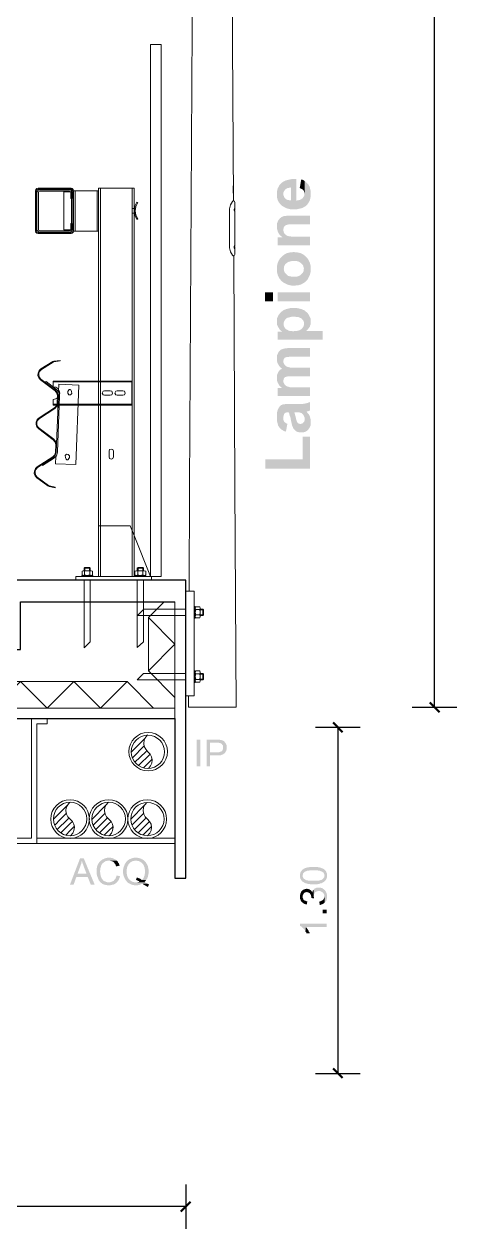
# Model space of a CAD drawing. Header units: millimetres. Extents: x 0.3 to 47.5, y 0.1 to 28.
# Drawn here: x 21.909 to 23.19, y 7.731 to 11.296 of the extents above; entities that cross this region are included whole.
import ezdxf

# ---------------------------------------------------------------- set-up
doc = ezdxf.new("R2010")
doc.units = ezdxf.units.MM
doc.layers.add('PDF _Geometria', color=7, linetype='Continuous')
doc.layers.add('PDF _Riempimenti solidi', color=7, linetype='Continuous')

msp = doc.modelspace()

# ---------------------------------------------------------------- hatches: boundary and pattern name
at = {"layer": 'PDF _Riempimenti solidi', "transparency": 33554559}
for points in [[(22.6575, 10.7916), (22.6575, 10.7849), (22.6583, 10.7807), (22.6592, 10.7774), (22.66, 10.7741), (22.6617, 10.7707), (22.6633, 10.7682), (22.6658, 10.7649), (22.6683, 10.7624), (22.6708, 10.7599), (22.6708, 10.7591), (22.6733, 10.7574), (22.6767, 10.7557), (22.6767, 10.7974), (22.6783, 10.8007), (22.68, 10.8032), (22.6825, 10.8066), (22.6875, 10.8099), (22.6908, 10.8107), (22.695, 10.8116), (22.6992, 10.8124), (22.6992, 10.7741), (22.7, 10.7474), (22.715, 10.7474), (22.7183, 10.7482), (22.7225, 10.7491), (22.7258, 10.7499), (22.7292, 10.7507), (22.7325, 10.7516), (22.7358, 10.7532), (22.7383, 10.7549), (22.7417, 10.7566), (22.7433, 10.7582), (22.7458, 10.7607), (22.7483, 10.7632), (22.75, 10.7657), (22.7525, 10.7691), (22.7533, 10.7716), (22.755, 10.7749), (22.7558, 10.7782), (22.7567, 10.7824), (22.7575, 10.7857), (22.7575, 10.8007), (22.7567, 10.8041), (22.7558, 10.8082), (22.755, 10.8116), (22.7542, 10.8149), (22.7525, 10.8174), (22.7508, 10.8207), (22.75, 10.8216), (22.7475, 10.8241), (22.745, 10.8266), (22.7425, 10.8291), (22.74, 10.8307), (22.7392, 10.7941), (22.7383, 10.7924), (22.7383, 10.7882), (22.7367, 10.7857), (22.735, 10.7824), (22.7325, 10.7799), (22.7317, 10.7791), (22.7292, 10.7774), (22.7258, 10.7757), (22.7225, 10.7749), (22.7192, 10.7741), (22.715, 10.7732), (22.715, 10.8374), (22.7033, 10.8374), (22.695, 10.8357), (22.6917, 10.8349), (22.6883, 10.8341), (22.6817, 10.8324), (22.6792, 10.8307), (22.6758, 10.8291), (22.6733, 10.8274), (22.67, 10.8241), (22.6675, 10.8216), (22.665, 10.8191), (22.6633, 10.8157), (22.6617, 10.8132), (22.66, 10.8099), (22.6592, 10.8066), (22.6583, 10.8032), (22.6575, 10.7991), (22.6575, 10.7957)], [(22.725, 10.8107), (22.7267, 10.8099), (22.73, 10.8082), (22.7333, 10.8066), (22.7358, 10.8041), (22.7375, 10.8016), (22.7383, 10.7982), (22.7392, 10.7941), (22.74, 10.8307), (22.7367, 10.8332), (22.7333, 10.8349), (22.7292, 10.8357)], [(22.6767, 10.7557), (22.6792, 10.7541), (22.6858, 10.7507), (22.6958, 10.7482), (22.7, 10.7474), (22.6992, 10.7741), (22.6958, 10.7741), (22.6917, 10.7749), (22.6883, 10.7757), (22.685, 10.7774), (22.6825, 10.7791), (22.6817, 10.7799), (22.6792, 10.7832), (22.6783, 10.7857), (22.6767, 10.7891), (22.6767, 10.7932)], [(22.6575, 10.6966), (22.6575, 10.6916), (22.6583, 10.6882), (22.6592, 10.6849), (22.66, 10.6816), (22.6617, 10.6782), (22.6633, 10.6757), (22.665, 10.6724), (22.6675, 10.6699), (22.6708, 10.6674), (22.6733, 10.6649), (22.6742, 10.7257), (22.6708, 10.7249), (22.6683, 10.7224), (22.6667, 10.7216), (22.6642, 10.7182), (22.6617, 10.7157), (22.66, 10.7116), (22.66, 10.7107), (22.6583, 10.7074), (22.6575, 10.7041), (22.6575, 10.7007)], [(22.6592, 10.6649), (22.6592, 10.6407), (22.7558, 10.6407), (22.7558, 10.6666), (22.7025, 10.6666), (22.6983, 10.6674), (22.695, 10.6674), (22.6925, 10.6682), (22.69, 10.6682), (22.6883, 10.6691), (22.6858, 10.6707), (22.6825, 10.6732), (22.68, 10.6757), (22.6792, 10.6774), (22.6775, 10.6807), (22.6767, 10.6841), (22.6767, 10.6874), (22.6742, 10.7257), (22.6733, 10.6649)], [(22.6742, 10.7257), (22.6767, 10.6874), (22.6767, 10.6899), (22.6775, 10.6932), (22.6792, 10.6966), (22.68, 10.6974), (22.6825, 10.6999), (22.6867, 10.7016), (22.6875, 10.7024), (22.69, 10.7024), (22.6925, 10.7032), (22.7558, 10.7032), (22.7558, 10.7291), (22.6883, 10.7291), (22.685, 10.7282), (22.6817, 10.7282), (22.6783, 10.7274), (22.6775, 10.7274)], [(22.6575, 10.5716), (22.6575, 10.5632), (22.6583, 10.5591), (22.6592, 10.5557), (22.66, 10.5524), (22.6633, 10.5457), (22.665, 10.5424), (22.6675, 10.5399), (22.67, 10.5366), (22.6725, 10.5341), (22.675, 10.5324), (22.6783, 10.5299), (22.6883, 10.5249), (22.6917, 10.5241), (22.695, 10.5232), (22.6992, 10.5224), (22.7025, 10.5216), (22.71, 10.5216), (22.7142, 10.5224), (22.7175, 10.5224), (22.7217, 10.5232), (22.725, 10.5241), (22.7283, 10.5249), (22.7317, 10.5266), (22.7342, 10.5282), (22.7375, 10.5299), (22.7375, 10.5716), (22.7367, 10.5707), (22.7367, 10.5666), (22.7358, 10.5632), (22.7342, 10.5599), (22.7317, 10.5574), (22.7292, 10.5549), (22.7283, 10.5541), (22.7258, 10.5516), (22.7225, 10.5507), (22.7192, 10.5491), (22.7158, 10.5482), (22.7017, 10.5482), (22.6975, 10.5491), (22.6908, 10.5507), (22.6883, 10.5524), (22.6858, 10.5549), (22.685, 10.5557), (22.6825, 10.5582), (22.68, 10.5616), (22.6792, 10.5641), (22.6783, 10.5682), (22.6775, 10.5716), (22.6767, 10.6116), (22.6742, 10.6099), (22.6692, 10.6049), (22.6667, 10.6024), (22.665, 10.5991), (22.6625, 10.5957), (22.6617, 10.5932), (22.66, 10.5899), (22.6592, 10.5866), (22.6583, 10.5824), (22.6575, 10.5791), (22.6575, 10.5757)], [(22.6767, 10.6116), (22.6775, 10.5716), (22.6783, 10.5724), (22.6783, 10.5766), (22.6792, 10.5799), (22.6808, 10.5824), (22.6825, 10.5857), (22.6858, 10.5882), (22.6867, 10.5891), (22.6892, 10.5907), (22.6925, 10.5924), (22.6958, 10.5932), (22.6992, 10.5941), (22.7033, 10.5949), (22.7133, 10.5949), (22.7175, 10.5941), (22.7208, 10.5932), (22.7242, 10.5916), (22.7267, 10.5899), (22.7292, 10.5882), (22.7325, 10.5849), (22.735, 10.5816), (22.7358, 10.5782), (22.7375, 10.5716), (22.7375, 10.5299), (22.7408, 10.5324), (22.7433, 10.5349), (22.7458, 10.5374), (22.7483, 10.5399), (22.75, 10.5432), (22.7517, 10.5466), (22.7533, 10.5499), (22.755, 10.5532), (22.7558, 10.5574), (22.7567, 10.5607), (22.7575, 10.5641), (22.7575, 10.5791), (22.7567, 10.5824), (22.7558, 10.5857), (22.755, 10.5891), (22.7533, 10.5924), (22.75, 10.5991), (22.7483, 10.6016), (22.7458, 10.6049), (22.7433, 10.6074), (22.7408, 10.6099), (22.7383, 10.6116), (22.735, 10.6141), (22.7317, 10.6157), (22.7292, 10.6174), (22.7225, 10.6191), (22.7183, 10.6199), (22.715, 10.6207), (22.7108, 10.6207), (22.7075, 10.6216), (22.7033, 10.6207), (22.7, 10.6207), (22.6958, 10.6199), (22.6925, 10.6191), (22.6892, 10.6182), (22.6858, 10.6174), (22.6825, 10.6157), (22.68, 10.6141)], [(22.6575, 10.4157), (22.6575, 10.4082), (22.6583, 10.4049), (22.66, 10.4016), (22.6617, 10.3982), (22.6633, 10.3957), (22.665, 10.3924), (22.6675, 10.3899), (22.6708, 10.3874), (22.6733, 10.3857), (22.6758, 10.4482), (22.6725, 10.4457), (22.67, 10.4441), (22.6675, 10.4416), (22.665, 10.4382), (22.6633, 10.4357), (22.6608, 10.4324), (22.66, 10.4291), (22.6583, 10.4266), (22.6575, 10.4224), (22.6575, 10.4191)], [(22.6592, 10.3857), (22.6592, 10.3616), (22.7925, 10.3616), (22.7925, 10.3874), (22.7442, 10.3874), (22.7417, 10.4457), (22.7392, 10.4482), (22.7375, 10.4091), (22.7375, 10.4057), (22.7367, 10.4024), (22.735, 10.3991), (22.7325, 10.3957), (22.73, 10.3932), (22.725, 10.3899), (22.7183, 10.3882), (22.7142, 10.3874), (22.71, 10.3874), (22.7058, 10.3866), (22.705, 10.3866), (22.7008, 10.3874), (22.6967, 10.3874), (22.6933, 10.3882), (22.6867, 10.3916), (22.6842, 10.3932), (22.6817, 10.3957), (22.68, 10.3982), (22.6783, 10.4016), (22.6775, 10.4049), (22.6775, 10.4082), (22.6758, 10.4482), (22.6733, 10.3857)], [(22.6758, 10.4482), (22.6775, 10.4082), (22.6775, 10.4116), (22.6783, 10.4149), (22.68, 10.4182), (22.6817, 10.4207), (22.6858, 10.4249), (22.6883, 10.4266), (22.6917, 10.4274), (22.695, 10.4282), (22.6983, 10.4291), (22.7025, 10.4299), (22.7108, 10.4299), (22.715, 10.4291), (22.7192, 10.4291), (22.7225, 10.4282), (22.7258, 10.4266), (22.7283, 10.4257), (22.7308, 10.4241), (22.7325, 10.4216), (22.735, 10.4191), (22.7367, 10.4157), (22.7375, 10.4124), (22.7375, 10.4091), (22.7392, 10.4482), (22.7358, 10.4499), (22.7333, 10.4507), (22.73, 10.4524), (22.7267, 10.4532), (22.7233, 10.4541), (22.7192, 10.4549), (22.715, 10.4557), (22.6992, 10.4557), (22.695, 10.4549), (22.6917, 10.4541), (22.6883, 10.4532), (22.685, 10.4524), (22.6817, 10.4507), (22.6783, 10.4499)], [(22.7417, 10.4457), (22.7442, 10.3874), (22.7458, 10.3899), (22.7492, 10.3924), (22.7508, 10.3957), (22.7533, 10.3982), (22.755, 10.4007), (22.7558, 10.4041), (22.7575, 10.4082), (22.7575, 10.4224), (22.7567, 10.4257), (22.7533, 10.4324), (22.7517, 10.4357), (22.75, 10.4382), (22.7475, 10.4416), (22.7442, 10.4441)], [(22.6575, 10.3057), (22.6575, 10.2999), (22.6583, 10.2966), (22.6592, 10.2932), (22.6608, 10.2899), (22.6625, 10.2874), (22.6642, 10.2841), (22.6667, 10.2816), (22.6692, 10.2782), (22.6725, 10.2757), (22.6742, 10.3341), (22.6717, 10.3332), (22.6683, 10.3316), (22.6658, 10.3291), (22.6633, 10.3266), (22.6617, 10.3232), (22.6608, 10.3232), (22.66, 10.3199), (22.6583, 10.3166), (22.6575, 10.3132), (22.6575, 10.3091)], [(22.6592, 10.2191), (22.6592, 10.1949), (22.7558, 10.1949), (22.7558, 10.2207), (22.6983, 10.2207), (22.6942, 10.2216), (22.6917, 10.2224), (22.6892, 10.2224), (22.6883, 10.2232), (22.685, 10.2249), (22.6825, 10.2266), (22.68, 10.2299), (22.6767, 10.2366), (22.6767, 10.3349), (22.6742, 10.3341), (22.6725, 10.2757), (22.6725, 10.2191)], [(22.6767, 10.3349), (22.6767, 10.2399), (22.6767, 10.2999), (22.6775, 10.3041), (22.6792, 10.3066), (22.6817, 10.3091), (22.6825, 10.3091), (22.6842, 10.3099), (22.6875, 10.3107), (22.6908, 10.3107), (22.695, 10.3116), (22.7558, 10.3116), (22.7558, 10.3374), (22.6917, 10.3374), (22.6875, 10.3366), (22.6833, 10.3366), (22.68, 10.3357)], [(22.6575, 10.2491), (22.6575, 10.2424), (22.6583, 10.2391), (22.6592, 10.2357), (22.6608, 10.2332), (22.6625, 10.2299), (22.6642, 10.2266), (22.6667, 10.2241), (22.6692, 10.2216), (22.6725, 10.2191), (22.6725, 10.2757), (22.6708, 10.2749), (22.6675, 10.2732), (22.665, 10.2707), (22.6625, 10.2674), (22.6608, 10.2649), (22.66, 10.2632), (22.6592, 10.2599), (22.6575, 10.2566), (22.6575, 10.2524)], [(22.6767, 10.2399), (22.6767, 10.2416), (22.6775, 10.2449), (22.6783, 10.2482), (22.6808, 10.2507), (22.685, 10.2524), (22.6867, 10.2524), (22.6892, 10.2532), (22.7558, 10.2532), (22.7558, 10.2791), (22.6983, 10.2791), (22.695, 10.2799), (22.6917, 10.2807), (22.6892, 10.2807), (22.6883, 10.2816), (22.685, 10.2832), (22.6825, 10.2849), (22.68, 10.2882), (22.6783, 10.2907), (22.6767, 10.2941), (22.6767, 10.2982)], [(22.6575, 10.1316), (22.6575, 10.1224), (22.6583, 10.1182), (22.6592, 10.1149), (22.6608, 10.1082), (22.6625, 10.1057), (22.6642, 10.1032), (22.6658, 10.1007), (22.6683, 10.0982), (22.6708, 10.0957), (22.6742, 10.0941), (22.6767, 10.0924), (22.6808, 10.0907), (22.6842, 10.0899), (22.6883, 10.1124), (22.6883, 10.1132), (22.6842, 10.1149), (22.6817, 10.1166), (22.6792, 10.1191), (22.6775, 10.1216), (22.6767, 10.1257), (22.6767, 10.1707), (22.6733, 10.1699), (22.6717, 10.1682), (22.67, 10.1682), (22.6675, 10.1657), (22.665, 10.1632), (22.6633, 10.1607), (22.6608, 10.1566), (22.6592, 10.1516), (22.6583, 10.1482), (22.6575, 10.1441), (22.6575, 10.1357)], [(22.6767, 10.1707), (22.6767, 10.1299), (22.6767, 10.1341), (22.6775, 10.1382), (22.6783, 10.1407), (22.68, 10.1432), (22.68, 10.1441), (22.6825, 10.1457), (22.6858, 10.1466), (22.6925, 10.1466), (22.6933, 10.1449), (22.6942, 10.1424), (22.695, 10.1391), (22.6958, 10.1357), (22.6975, 10.1316), (22.6983, 10.1274), (22.6992, 10.1224), (22.7, 10.1191), (22.7008, 10.1149), (22.7017, 10.1107), (22.7025, 10.1074), (22.7042, 10.1049), (22.705, 10.1016), (22.7067, 10.0982), (22.7092, 10.0957), (22.7092, 10.1466), (22.7242, 10.1466), (22.7267, 10.1457), (22.73, 10.1449), (22.7325, 10.1424), (22.735, 10.1399), (22.7375, 10.1366), (22.7383, 10.1332), (22.74, 10.1299), (22.74, 10.1266), (22.7408, 10.0891), (22.7442, 10.0907), (22.745, 10.1491), (22.7483, 10.1499), (22.7492, 10.1499), (22.7525, 10.1516), (22.7558, 10.1524), (22.7558, 10.1774), (22.7533, 10.1766), (22.7492, 10.1749), (22.7458, 10.1741), (22.7425, 10.1732), (22.74, 10.1724), (22.7367, 10.1724), (22.7333, 10.1716), (22.6833, 10.1716), (22.68, 10.1707)], [(22.7092, 10.0957), (22.7117, 10.0932), (22.715, 10.0907), (22.7183, 10.0891), (22.7217, 10.0882), (22.7258, 10.0874), (22.7342, 10.0874), (22.7408, 10.0891), (22.74, 10.1266), (22.7392, 10.1224), (22.7383, 10.1191), (22.7358, 10.1166), (22.7333, 10.1141), (22.73, 10.1132), (22.7267, 10.1124), (22.7233, 10.1132), (22.72, 10.1149), (22.7175, 10.1174), (22.7158, 10.1224), (22.7142, 10.1266), (22.7133, 10.1316), (22.7133, 10.1332), (22.7117, 10.1374), (22.71, 10.1441), (22.7092, 10.1466)], [(22.7442, 10.0907), (22.7475, 10.0932), (22.75, 10.0957), (22.7517, 10.0982), (22.7542, 10.1007), (22.755, 10.1041), (22.7567, 10.1074), (22.7575, 10.1107), (22.7575, 10.1241), (22.7567, 10.1282), (22.7558, 10.1316), (22.755, 10.1349), (22.7542, 10.1366), (22.7525, 10.1399), (22.75, 10.1432), (22.7475, 10.1457), (22.745, 10.1491)], [(22.6233, 10.0082), (22.6233, 9.9807), (22.7558, 9.9807), (22.7558, 10.0749), (22.7333, 10.0749), (22.7333, 10.0082)], [(22.4792, 9.1782), (22.4492, 9.1782), (22.4492, 9.0999), (22.4592, 9.0999), (22.4592, 9.1316), (22.4867, 9.1316), (22.4892, 9.1324), (22.4917, 9.1324), (22.4933, 9.1332), (22.4958, 9.1341), (22.4975, 9.1349), (22.4992, 9.1357), (22.5, 9.1366), (22.5017, 9.1374), (22.5025, 9.1382), (22.5042, 9.1399), (22.4592, 9.1407), (22.4592, 9.1691), (22.505, 9.1691), (22.5033, 9.1707), (22.5025, 9.1724), (22.5008, 9.1741), (22.4992, 9.1749), (22.4975, 9.1757), (22.495, 9.1766), (22.4933, 9.1774), (22.49, 9.1774), (22.4883, 9.1782), (22.4817, 9.1782)], [(22.505, 9.1691), (22.48, 9.1691), (22.4858, 9.1691), (22.4883, 9.1682), (22.4892, 9.1682), (22.4908, 9.1674), (22.4933, 9.1666), (22.495, 9.1649), (22.4958, 9.1632), (22.4975, 9.1616), (22.4983, 9.1599), (22.4983, 9.1516), (22.4975, 9.1499), (22.4967, 9.1474), (22.4958, 9.1457), (22.4942, 9.1449), (22.4925, 9.1432), (22.4917, 9.1424), (22.4892, 9.1424), (22.4875, 9.1416), (22.485, 9.1407), (22.4592, 9.1407), (22.5042, 9.1399), (22.505, 9.1416), (22.5058, 9.1432), (22.5075, 9.1449), (22.5075, 9.1466), (22.5083, 9.1491), (22.5092, 9.1507), (22.5092, 9.1599), (22.5083, 9.1624), (22.5075, 9.1641), (22.5067, 9.1666), (22.5058, 9.1674)], [(22.0858, 8.8274), (22.075, 8.8274), (22.045, 8.7491), (22.0558, 8.7491), (22.0642, 8.7724), (22.0975, 8.7724), (22.0675, 8.7816), (22.0758, 8.8041), (22.0758, 8.8049), (22.0767, 8.8066), (22.0775, 8.8091), (22.0783, 8.8107), (22.0792, 8.8132), (22.0792, 8.8149), (22.08, 8.8174), (22.08, 8.8191)], [(22.0858, 8.8274), (22.08, 8.8191), (22.0808, 8.8182), (22.0817, 8.8166), (22.0817, 8.8141), (22.0825, 8.8124), (22.0833, 8.8099), (22.0842, 8.8082), (22.085, 8.8057), (22.0858, 8.8032), (22.0942, 8.7816), (22.0675, 8.7816), (22.0975, 8.7724), (22.1067, 8.7491), (22.1183, 8.7491)], [(22.1608, 8.8291), (22.1558, 8.8291), (22.1542, 8.8282), (22.1517, 8.8282), (22.15, 8.8274), (22.1475, 8.8266), (22.1458, 8.8257), (22.1442, 8.8249), (22.1417, 8.8241), (22.14, 8.8232), (22.1383, 8.8216), (22.1367, 8.8207), (22.135, 8.8191), (22.1317, 8.8157), (22.1308, 8.8141), (22.1292, 8.8124), (22.1283, 8.8099), (22.1267, 8.8066), (22.1258, 8.8041), (22.125, 8.8024), (22.125, 8.7999), (22.1242, 8.7982), (22.1242, 8.7799), (22.125, 8.7782), (22.125, 8.7757), (22.1258, 8.7741), (22.1267, 8.7716), (22.1275, 8.7699), (22.1283, 8.7674), (22.1292, 8.7657), (22.13, 8.7632), (22.1308, 8.7616), (22.1325, 8.7599), (22.1333, 8.7582), (22.135, 8.7566), (22.1367, 8.7549), (22.16, 8.7566), (22.155, 8.7566), (22.1525, 8.7574), (22.1508, 8.7582), (22.1483, 8.7591), (22.1467, 8.7599), (22.145, 8.7607), (22.1433, 8.7624), (22.1417, 8.7641), (22.1408, 8.7657), (22.1392, 8.7674), (22.1383, 8.7691), (22.1375, 8.7716), (22.1367, 8.7732), (22.1358, 8.7757), (22.1358, 8.7774), (22.135, 8.7799), (22.135, 8.7841), (22.1342, 8.7866), (22.1342, 8.7907), (22.135, 8.7932), (22.135, 8.7974), (22.1358, 8.7999), (22.1367, 8.8016), (22.1367, 8.8041), (22.1375, 8.8057), (22.1383, 8.8074), (22.14, 8.8099), (22.1408, 8.8116), (22.1425, 8.8132), (22.1442, 8.8141), (22.1458, 8.8157), (22.1483, 8.8174), (22.15, 8.8182), (22.1517, 8.8191), (22.1542, 8.8191), (22.1558, 8.8199), (22.1842, 8.8199), (22.1808, 8.8232), (22.1775, 8.8249), (22.1758, 8.8257), (22.1742, 8.8266), (22.1717, 8.8274), (22.17, 8.8282), (22.1675, 8.8282), (22.1658, 8.8291), (22.1633, 8.8291)], [(22.1842, 8.8199), (22.1608, 8.8199), (22.1642, 8.8199), (22.1667, 8.8191), (22.1683, 8.8191), (22.17, 8.8182), (22.1725, 8.8174), (22.1742, 8.8157), (22.1767, 8.8132), (22.1775, 8.8116), (22.1792, 8.8099), (22.18, 8.8082), (22.1808, 8.8057), (22.1817, 8.8032), (22.1917, 8.8057), (22.1917, 8.8074), (22.1908, 8.8091), (22.19, 8.8116), (22.1892, 8.8132), (22.1875, 8.8149), (22.1867, 8.8174), (22.185, 8.8191)], [(22.2167, 8.8216), (22.215, 8.8199), (22.2117, 8.8166), (22.2108, 8.8149), (22.2092, 8.8132), (22.2083, 8.8116), (22.2075, 8.8091), (22.2058, 8.8074), (22.2058, 8.8057), (22.205, 8.8032), (22.2042, 8.8016), (22.2033, 8.7991), (22.2033, 8.7974), (22.2025, 8.7949), (22.2025, 8.7816), (22.2033, 8.7791), (22.2033, 8.7774), (22.2042, 8.7749), (22.205, 8.7732), (22.2058, 8.7707), (22.2075, 8.7674), (22.2075, 8.7666), (22.2083, 8.7649), (22.21, 8.7632), (22.2108, 8.7616), (22.2125, 8.7599), (22.2133, 8.7582), (22.215, 8.7566), (22.2167, 8.7549), (22.2183, 8.7541), (22.2208, 8.7524), (22.2233, 8.7516), (22.225, 8.7507), (22.2267, 8.7499), (22.2292, 8.7491), (22.2308, 8.7482), (22.2333, 8.7482), (22.2358, 8.7474), (22.245, 8.7474), (22.2475, 8.7482), (22.2492, 8.7482), (22.2517, 8.7491), (22.2533, 8.7499), (22.255, 8.7507), (22.2575, 8.7516), (22.2592, 8.7524), (22.2742, 8.7524), (22.2717, 8.7532), (22.27, 8.7549), (22.2683, 8.7557), (22.24, 8.7566), (22.235, 8.7566), (22.2333, 8.7574), (22.2317, 8.7574), (22.2292, 8.7582), (22.2275, 8.7591), (22.2258, 8.7607), (22.2242, 8.7616), (22.2225, 8.7632), (22.2208, 8.7649), (22.22, 8.7657), (22.2183, 8.7674), (22.215, 8.7741), (22.2142, 8.7766), (22.2142, 8.7782), (22.2133, 8.7807), (22.2133, 8.7957), (22.2142, 8.7982), (22.2142, 8.7999), (22.215, 8.8024), (22.2158, 8.8041), (22.2167, 8.8057), (22.2183, 8.8091), (22.22, 8.8107), (22.2208, 8.8124), (22.2225, 8.8132), (22.2258, 8.8166), (22.2292, 8.8182), (22.2317, 8.8191), (22.2333, 8.8191), (22.2358, 8.8199), (22.24, 8.8199)], [(22.24, 8.8291), (22.235, 8.8291), (22.2325, 8.8282), (22.2308, 8.8282), (22.2283, 8.8274), (22.2267, 8.8266), (22.2242, 8.8257), (22.2225, 8.8249), (22.2208, 8.8241), (22.22, 8.8241), (22.2183, 8.8224), (22.2167, 8.8216), (22.24, 8.8199), (22.2442, 8.8199), (22.2467, 8.8191), (22.2483, 8.8191), (22.2508, 8.8182), (22.2525, 8.8174), (22.2542, 8.8157), (22.2575, 8.8141), (22.2592, 8.8124), (22.26, 8.8107), (22.2617, 8.8091), (22.2625, 8.8074), (22.2642, 8.8049), (22.2642, 8.8032), (22.2658, 8.7999), (22.2658, 8.7974), (22.2667, 8.7949), (22.2667, 8.7816), (22.2658, 8.7791), (22.2658, 8.7766), (22.265, 8.7749), (22.2642, 8.7724), (22.2633, 8.7707), (22.2625, 8.7691), (22.2617, 8.7674), (22.2608, 8.7657), (22.2592, 8.7641), (22.2575, 8.7632), (22.2708, 8.7632), (22.2717, 8.7649), (22.2733, 8.7666), (22.2742, 8.7691), (22.275, 8.7707), (22.2758, 8.7732), (22.2758, 8.7749), (22.2767, 8.7774), (22.2767, 8.7791), (22.2775, 8.7816), (22.2775, 8.7949), (22.2767, 8.7974), (22.2767, 8.7991), (22.2758, 8.8016), (22.2758, 8.8032), (22.275, 8.8057), (22.2733, 8.8091), (22.2733, 8.8099), (22.2717, 8.8116), (22.2708, 8.8132), (22.2692, 8.8157), (22.2683, 8.8174), (22.2667, 8.8182), (22.2633, 8.8216), (22.2617, 8.8224), (22.26, 8.8241), (22.2592, 8.8241), (22.2567, 8.8249), (22.255, 8.8266), (22.2533, 8.8266), (22.2508, 8.8274), (22.2492, 8.8282), (22.2467, 8.8282), (22.245, 8.8291), (22.2425, 8.8291)], [(22.1833, 8.7766), (22.1817, 8.7716), (22.1808, 8.7699), (22.18, 8.7674), (22.1783, 8.7657), (22.1775, 8.7641), (22.1758, 8.7632), (22.175, 8.7616), (22.1742, 8.7607), (22.1708, 8.7591), (22.1683, 8.7582), (22.1667, 8.7574), (22.1642, 8.7566), (22.16, 8.7566), (22.1367, 8.7549), (22.1383, 8.7541), (22.14, 8.7524), (22.1417, 8.7516), (22.1433, 8.7507), (22.145, 8.7499), (22.1475, 8.7491), (22.1492, 8.7491), (22.1517, 8.7482), (22.1533, 8.7482), (22.1558, 8.7474), (22.1642, 8.7474), (22.1658, 8.7482), (22.1683, 8.7482), (22.17, 8.7491), (22.1725, 8.7491), (22.1742, 8.7499), (22.1767, 8.7507), (22.1783, 8.7516), (22.18, 8.7532), (22.1817, 8.7541), (22.1842, 8.7566), (22.1858, 8.7582), (22.1867, 8.7599), (22.1883, 8.7616), (22.1892, 8.7632), (22.19, 8.7649), (22.1908, 8.7674), (22.1917, 8.7691), (22.1925, 8.7716), (22.1933, 8.7741)], [(22.2433, 8.7707), (22.24, 8.7632), (22.2408, 8.7632), (22.2425, 8.7624), (22.245, 8.7616), (22.2467, 8.7607), (22.2492, 8.7599), (22.2508, 8.7582), (22.2492, 8.7574), (22.2467, 8.7574), (22.245, 8.7566), (22.24, 8.7566), (22.2683, 8.7557), (22.2658, 8.7574), (22.2667, 8.7582), (22.2683, 8.7599), (22.2692, 8.7616), (22.2708, 8.7632), (22.2575, 8.7632), (22.2567, 8.7641), (22.255, 8.7649), (22.2533, 8.7666), (22.2517, 8.7674), (22.2492, 8.7682), (22.2475, 8.7691), (22.245, 8.7699)], [(22.7258, 8.7766), (22.7258, 8.7716), (22.7267, 8.7691), (22.7267, 8.7674), (22.7275, 8.7657), (22.7292, 8.7632), (22.73, 8.7616), (22.7308, 8.7616), (22.7317, 8.7599), (22.7333, 8.7582), (22.7333, 8.7766), (22.7342, 8.7791), (22.7342, 8.7807), (22.735, 8.7824), (22.7367, 8.7841), (22.74, 8.7874), (22.7417, 8.7882), (22.7425, 8.7891), (22.7442, 8.7891), (22.7458, 8.7899), (22.7475, 8.7907), (22.7517, 8.7907), (22.7542, 8.7916), (22.7775, 8.7916), (22.78, 8.7907), (22.7842, 8.7907), (22.7875, 8.7891), (22.7892, 8.7891), (22.79, 8.7882), (22.7917, 8.7874), (22.7925, 8.7866), (22.7942, 8.7857), (22.7958, 8.7841), (22.7967, 8.7816), (22.7975, 8.7799), (22.7975, 8.7782), (22.7983, 8.7766), (22.7983, 8.7591), (22.8017, 8.7624), (22.8025, 8.7641), (22.8033, 8.7657), (22.8042, 8.7674), (22.805, 8.7699), (22.8058, 8.7716), (22.8058, 8.7807), (22.805, 8.7832), (22.8042, 8.7849), (22.8033, 8.7874), (22.8025, 8.7891), (22.7992, 8.7924), (22.7983, 8.7941), (22.7967, 8.7949), (22.7942, 8.7966), (22.7925, 8.7974), (22.79, 8.7982), (22.7883, 8.7991), (22.7875, 8.7991), (22.7858, 8.7999), (22.7842, 8.7999), (22.7825, 8.8007), (22.78, 8.8007), (22.7783, 8.8016), (22.755, 8.8016), (22.7525, 8.8007), (22.7492, 8.8007), (22.7475, 8.7999), (22.745, 8.7999), (22.7433, 8.7991), (22.7408, 8.7982), (22.7392, 8.7974), (22.7375, 8.7966), (22.735, 8.7949), (22.7333, 8.7941), (22.7317, 8.7924), (22.7308, 8.7907), (22.7292, 8.7891), (22.7283, 8.7874), (22.7275, 8.7866), (22.7267, 8.7849), (22.7267, 8.7832), (22.7258, 8.7807), (22.7258, 8.7782)], [(22.7333, 8.7582), (22.7367, 8.7566), (22.7392, 8.7549), (22.7408, 8.7541), (22.7433, 8.7532), (22.7442, 8.7532), (22.7458, 8.7524), (22.7475, 8.7524), (22.7492, 8.7516), (22.7533, 8.7516), (22.7558, 8.7507), (22.7775, 8.7507), (22.78, 8.7516), (22.7825, 8.7516), (22.7842, 8.7524), (22.7867, 8.7532), (22.7883, 8.7532), (22.7917, 8.7549), (22.795, 8.7566), (22.7967, 8.7574), (22.7975, 8.7582), (22.7983, 8.7591), (22.7983, 8.7766), (22.7983, 8.7757), (22.7975, 8.7732), (22.7975, 8.7716), (22.7958, 8.7699), (22.795, 8.7682), (22.7917, 8.7649), (22.79, 8.7641), (22.7892, 8.7632), (22.7875, 8.7632), (22.7858, 8.7624), (22.7833, 8.7616), (22.7792, 8.7616), (22.7767, 8.7607), (22.7533, 8.7607), (22.7508, 8.7616), (22.7492, 8.7616), (22.7467, 8.7624), (22.745, 8.7624), (22.7433, 8.7632), (22.74, 8.7649), (22.7392, 8.7657), (22.7375, 8.7666), (22.7358, 8.7682), (22.735, 8.7699), (22.7342, 8.7716), (22.7333, 8.7741), (22.7333, 8.7757)], [(22.2742, 8.7524), (22.2592, 8.7524), (22.2608, 8.7507), (22.2625, 8.7499), (22.265, 8.7482), (22.2667, 8.7474), (22.2683, 8.7466), (22.2708, 8.7449), (22.2742, 8.7432), (22.2758, 8.7424), (22.2792, 8.7499), (22.2775, 8.7507), (22.2758, 8.7516)], [(22.7258, 8.7141), (22.7258, 8.7074), (22.7267, 8.7057), (22.7275, 8.7041), (22.7283, 8.7016), (22.7292, 8.6999), (22.7325, 8.6966), (22.7333, 8.7141), (22.7333, 8.7157), (22.7342, 8.7182), (22.735, 8.7199), (22.7358, 8.7216), (22.7367, 8.7232), (22.7392, 8.7257), (22.7417, 8.7266), (22.7433, 8.7266), (22.7458, 8.7274), (22.7467, 8.7274), (22.7492, 8.7266), (22.7508, 8.7257), (22.7542, 8.7241), (22.7558, 8.7224), (22.7558, 8.7216), (22.7575, 8.7199), (22.7583, 8.7174), (22.7583, 8.7157), (22.7592, 8.7132), (22.7592, 8.7107), (22.76, 8.7299), (22.7567, 8.7332), (22.755, 8.7341), (22.7542, 8.7349), (22.7525, 8.7357), (22.75, 8.7366), (22.7483, 8.7366), (22.7458, 8.7374), (22.7442, 8.7366), (22.7417, 8.7366), (22.74, 8.7357), (22.7375, 8.7349), (22.7358, 8.7341), (22.735, 8.7341), (22.7333, 8.7324), (22.7292, 8.7282), (22.7283, 8.7257), (22.7275, 8.7249), (22.7267, 8.7224), (22.7267, 8.7207), (22.7258, 8.7182), (22.7258, 8.7166)], [(22.7658, 8.7341), (22.7658, 8.7149), (22.7667, 8.7166), (22.7667, 8.7191), (22.7675, 8.7207), (22.7683, 8.7232), (22.7692, 8.7249), (22.7708, 8.7266), (22.7717, 8.7274), (22.775, 8.7291), (22.7775, 8.7299), (22.7792, 8.7307), (22.7842, 8.7307), (22.7858, 8.7299), (22.7883, 8.7291), (22.7917, 8.7274), (22.795, 8.7241), (22.7958, 8.7224), (22.7967, 8.7207), (22.7975, 8.7191), (22.7975, 8.7166), (22.7983, 8.7141), (22.7983, 8.6957), (22.8008, 8.6982), (22.8017, 8.6999), (22.8033, 8.7016), (22.8042, 8.7032), (22.805, 8.7057), (22.805, 8.7074), (22.8058, 8.7099), (22.8058, 8.7182), (22.805, 8.7207), (22.805, 8.7224), (22.8042, 8.7249), (22.8033, 8.7266), (22.8025, 8.7282), (22.8017, 8.7299), (22.8, 8.7316), (22.7992, 8.7332), (22.7983, 8.7332), (22.795, 8.7366), (22.7933, 8.7374), (22.7917, 8.7391), (22.79, 8.7391), (22.7875, 8.7399), (22.7858, 8.7407), (22.7758, 8.7407), (22.7742, 8.7399), (22.7725, 8.7391), (22.77, 8.7382), (22.7683, 8.7374), (22.7667, 8.7357)], [(22.7325, 8.6966), (22.7342, 8.6957), (22.7358, 8.6941), (22.7392, 8.6924), (22.7417, 8.6916), (22.7433, 8.6907), (22.7458, 8.6907), (22.7475, 8.6999), (22.7467, 8.6999), (22.7442, 8.7007), (22.7417, 8.7016), (22.74, 8.7024), (22.7383, 8.7032), (22.7358, 8.7057), (22.735, 8.7082), (22.7342, 8.7099), (22.7333, 8.7116), (22.7333, 8.7141)], [(22.7592, 8.7099), (22.7675, 8.7082), (22.7675, 8.7091), (22.7667, 8.7116), (22.7667, 8.7132), (22.7658, 8.7149), (22.7658, 8.7341), (22.7642, 8.7324), (22.7633, 8.7307), (22.7625, 8.7282), (22.7617, 8.7266), (22.7608, 8.7282), (22.76, 8.7299), (22.7592, 8.7107)], [(22.7825, 8.6991), (22.7842, 8.6891), (22.785, 8.6891), (22.7875, 8.6899), (22.7892, 8.6907), (22.7908, 8.6907), (22.7933, 8.6924), (22.795, 8.6932), (22.7967, 8.6941), (22.7983, 8.6957), (22.7983, 8.7141), (22.7975, 8.7124), (22.7975, 8.7099), (22.7967, 8.7082), (22.7958, 8.7066), (22.7925, 8.7032), (22.7908, 8.7024), (22.7892, 8.7016), (22.7875, 8.7007), (22.785, 8.6999)], [(22.7258, 8.6341), (22.7258, 8.6274), (22.7292, 8.6257), (22.7325, 8.6224), (22.7358, 8.6191), (22.7367, 8.6182), (22.7383, 8.6166), (22.74, 8.6149), (22.7408, 8.6124), (22.7417, 8.6107), (22.7433, 8.6241), (22.8042, 8.6241), (22.8042, 8.6341)], [(22.7417, 8.6107), (22.7433, 8.6091), (22.7442, 8.6074), (22.745, 8.6049), (22.755, 8.6049), (22.7542, 8.6049), (22.7542, 8.6074), (22.7533, 8.6091), (22.7517, 8.6107), (22.7508, 8.6132), (22.75, 8.6149), (22.7492, 8.6157), (22.7483, 8.6174), (22.7467, 8.6199), (22.7458, 8.6216), (22.7433, 8.6241)]]:
    msp.add_hatch(color=256, dxfattribs=at).paths.add_polyline_path(points)

# ---------------------------------------------------------------- linework, layer by layer
at = {"layer": 'PDF _Geometria', "lineweight": 9}
for points in [[(22.5225, 11.8616), (22.5292, 10.7724), (22.5283, 10.8166)], [(22.3975, 9.6174), (22.3992, 9.9274), (22.4092, 11.7949)], [(22.13, 9.8107), (22.2233, 9.8107), (22.235, 9.7824), (22.2833, 9.6607), (22.2833, 11.2357), (22.315, 11.2357), (22.315, 9.6616), (22.2833, 9.6616)], [(22.0558, 10.6832), (22.055, 10.6791), (22.0517, 10.6766), (22.0483, 10.6757), (21.9508, 10.6757), (21.9475, 10.6766), (21.9442, 10.6791), (21.9433, 10.6832), (21.9433, 10.8024), (21.9442, 10.8066), (21.9475, 10.8091), (21.9508, 10.8099), (22.0483, 10.8099), (22.0517, 10.8091), (22.055, 10.8066), (22.0558, 10.8024), (22.0558, 10.6832), (22.1308, 10.6832)], [(22.0558, 10.8024), (22.13, 10.8024)], [(22.06, 10.8024), (22.06, 10.6832)], [(22.1258, 10.6832), (22.1258, 10.8024)], [(22.235, 9.6607), (22.235, 10.8099), (22.13, 10.8099), (22.13, 9.6607)], [(22.135, 9.6607), (22.135, 10.8099)], [(22.2292, 9.6607), (22.2292, 10.8099)], [(22.0533, 10.7991), (22.0267, 10.7991), (22.0267, 10.6866), (22.0533, 10.6866)], [(22.0492, 10.7991), (22.0492, 10.6866)], [(22.2292, 10.7499), (22.235, 10.7499)], [(22.2292, 10.7366), (22.235, 10.7366)], [(22.5317, 10.7449), (22.5325, 10.7449), (22.5325, 10.7507)], [(22.5317, 10.6374), (22.5325, 10.6374), (22.5325, 10.6316)], [(22.53, 10.6107), (22.5333, 9.9274), (22.5367, 9.2741), (22.3958, 9.2741), (22.3958, 9.3082)], [(21.9958, 10.2374), (22.2283, 10.2374)], [(22.1117, 10.2391), (22.1117, 10.2374)], [(22.1158, 10.2391), (22.1158, 10.2374)], [(22.0033, 10.0166), (22.0025, 9.9941), (22.0625, 9.9924), (22.0717, 10.2274), (22.0117, 10.2299), (22.0108, 10.2082)], [(21.9958, 10.1707), (22.2283, 10.1707)], [(22.0092, 10.1782), (22.0092, 10.1607)], [(22.1117, 10.1707), (22.1117, 10.1682)], [(22.1158, 10.1707), (22.1158, 10.1682)], [(22.1125, 9.6607), (22.1125, 9.6641), (22.08, 9.6641), (22.08, 9.6607)], [(22.1075, 9.6782), (22.0842, 9.6782)], [(22.0867, 9.6641), (22.0867, 9.6607)], [(22.0892, 9.6874), (22.0875, 9.6857), (22.105, 9.6857)], [(22.0875, 9.6857), (22.0875, 9.6782)], [(22.0883, 9.6766), (22.0883, 9.6657)], [(22.0892, 9.6782), (22.0892, 9.6874), (22.1033, 9.6874), (22.105, 9.6857), (22.105, 9.6782)], [(22.1033, 9.6874), (22.1033, 9.6782)], [(22.1042, 9.6766), (22.1042, 9.6657)], [(22.1058, 9.6641), (22.1058, 9.6607)], [(22.27, 9.6607), (22.27, 9.6641), (22.2367, 9.6641), (22.2367, 9.6607)], [(22.265, 9.6782), (22.2417, 9.6782)], [(22.2467, 9.6874), (22.2442, 9.6857), (22.2625, 9.6857)], [(22.2442, 9.6857), (22.2442, 9.6782)], [(22.2442, 9.6641), (22.2442, 9.6607)], [(22.2458, 9.6766), (22.2458, 9.6657)], [(22.2467, 9.6782), (22.2467, 9.6874), (22.2608, 9.6874), (22.2625, 9.6857), (22.2625, 9.6782)], [(22.2608, 9.6874), (22.2608, 9.6782)], [(22.2608, 9.6766), (22.2608, 9.6657)], [(22.2625, 9.6641), (22.2625, 9.6607)], [(22.2867, 9.6499), (22.2867, 9.6607), (22.0625, 9.6607), (22.0625, 9.6499)], [(22.105, 9.6499), (22.105, 9.4682), (22.0875, 9.4499), (22.0875, 9.6499)], [(22.2625, 9.6499), (22.2625, 9.4682), (22.2442, 9.4507), (22.2442, 9.6499)], [(22.3875, 9.5649), (22.2633, 9.5649), (22.245, 9.5457), (22.3875, 9.5457)], [(22.2775, 9.3824), (22.2775, 9.5399), (22.3242, 9.5866)], [(22.3558, 9.5866), (22.3558, 8.7682)], [(22.4125, 9.5724), (22.4158, 9.5724), (22.4158, 9.5382), (22.4125, 9.5382)], [(22.4158, 9.5649), (22.4125, 9.5649)], [(22.4292, 9.5632), (22.4175, 9.5632)], [(22.4308, 9.5674), (22.4308, 9.5432)], [(22.4308, 9.5474), (22.44, 9.5474), (22.44, 9.5624), (22.4383, 9.5649), (22.4308, 9.5649)], [(22.44, 9.5624), (22.4308, 9.5624)], [(22.44, 9.5474), (22.4383, 9.5457), (22.4383, 9.5649)], [(22.2775, 9.5399), (22.3558, 9.4607), (22.2775, 9.3824), (22.3558, 9.3032)], [(22.4158, 9.5457), (22.4125, 9.5457)], [(22.4292, 9.5474), (22.4175, 9.5474)], [(22.4383, 9.5457), (22.4308, 9.5457)], [(22.4125, 9.3824), (22.4158, 9.3824), (22.4158, 9.3474), (22.4125, 9.3474)], [(22.4308, 9.3774), (22.4308, 9.3524)], [(22.2925, 9.2716), (22.2142, 9.3507), (22.135, 9.2716), (22.0567, 9.3507), (21.9775, 9.2716), (21.8992, 9.3507), (21.82, 9.2716), (21.7417, 9.3507), (21.6633, 9.2716), (21.5842, 9.3507), (22.2142, 9.3507)], [(22.3875, 9.3741), (22.2625, 9.3741), (22.2442, 9.3557), (22.3875, 9.3557)], [(22.4158, 9.3749), (22.4125, 9.3749)], [(22.4158, 9.3549), (22.4125, 9.3549)], [(22.4292, 9.3732), (22.4175, 9.3732)], [(22.4292, 9.3566), (22.4175, 9.3566)], [(22.4308, 9.3574), (22.44, 9.3574), (22.44, 9.3724), (22.4383, 9.3741), (22.4308, 9.3741)], [(22.44, 9.3724), (22.4308, 9.3724)], [(22.4383, 9.3557), (22.4308, 9.3557)], [(22.44, 9.3574), (22.4383, 9.3557), (22.4383, 9.3741)], [(21.4425, 9.2407), (21.4425, 9.2716), (22.3558, 9.2716)], [(21.5367, 9.2407), (21.5367, 9.2249), (21.5683, 9.2249), (21.5683, 8.8707), (21.9467, 8.8707), (21.9467, 9.2249), (21.9775, 9.2249), (21.9775, 9.2407)], [(21.9308, 9.2407), (21.9308, 8.8866), (21.5842, 8.8866), (21.5842, 9.2407)], [(22.2267, 9.1424), (22.2675, 9.1832)], [(22.275, 9.1924), (22.2683, 9.1849), (22.265, 9.1766), (22.2633, 9.1674), (22.265, 9.1582), (22.2692, 9.1499), (22.2758, 9.1424), (22.2825, 9.1357), (22.2867, 9.1274), (22.2883, 9.1182), (22.2875, 9.1091), (22.2833, 9.1007), (22.2775, 9.0932)], [(22.23, 9.1249), (22.265, 9.1599)], [(22.2375, 9.1116), (22.2692, 9.1424), (22.2725, 9.1466)], [(22.2483, 9.1016), (22.2825, 9.1357)], [(22.2633, 9.0957), (22.2883, 9.1207)], [(21.9967, 8.9432), (22.0375, 8.9841)], [(22.0442, 8.9924), (22.0383, 8.9857), (22.0342, 8.9774), (22.0333, 8.9674), (22.035, 8.9582), (22.0392, 8.9499), (22.0458, 8.9432), (22.0525, 8.9366), (22.0567, 8.9282), (22.0583, 8.9191), (22.0567, 8.9099), (22.0533, 8.9016), (22.0467, 8.8941)], [(22.1108, 8.9432), (22.1517, 8.9841)], [(22.1583, 8.9924), (22.1525, 8.9857), (22.1483, 8.9774), (22.1475, 8.9674), (22.1492, 8.9582), (22.1533, 8.9499), (22.16, 8.9432), (22.1667, 8.9366), (22.1708, 8.9282), (22.1725, 8.9191), (22.1708, 8.9099), (22.1675, 8.9016), (22.1608, 8.8941)], [(22.225, 8.9432), (22.2658, 8.9841)], [(22.2725, 8.9924), (22.2667, 8.9857), (22.2625, 8.9774), (22.2617, 8.9674), (22.2633, 8.9582), (22.2675, 8.9499), (22.2742, 8.9432), (22.2808, 8.9366), (22.285, 8.9282), (22.2867, 8.9191), (22.285, 8.9099), (22.2817, 8.9016), (22.275, 8.8941)], [(22, 8.9257), (22.0175, 8.9432), (22.0342, 8.9599)], [(22.1142, 8.9257), (22.1317, 8.9432), (22.1483, 8.9599)], [(22.2283, 8.9257), (22.2458, 8.9432), (22.2625, 8.9599)], [(22.0075, 8.9124), (22.0383, 8.9432), (22.0417, 8.9466)], [(22.0183, 8.9024), (22.0458, 8.9299), (22.0525, 8.9366)], [(22.0325, 8.8957), (22.0458, 8.9091), (22.0575, 8.9216)], [(22.1217, 8.9124), (22.1525, 8.9432), (22.1558, 8.9466)], [(22.1325, 8.9024), (22.16, 8.9299), (22.1667, 8.9366)], [(22.1467, 8.8957), (22.16, 8.9091), (22.1725, 8.9216)], [(22.2358, 8.9124), (22.2667, 8.9432), (22.27, 8.9466)], [(22.2467, 8.9024), (22.2742, 8.9299), (22.2808, 8.9366)], [(22.2608, 8.8957), (22.2742, 8.9091), (22.2867, 8.9216)], [(22.3558, 8.8866), (21.9467, 8.8866)], [(22.3558, 8.8707), (21.2142, 8.8707)]]:
    msp.add_lwpolyline(points, dxfattribs=at)
at = {"layer": 'PDF _Geometria', "lineweight": 25}
for points in [[(23.1242, 9.2741), (23.1242, 11.8341)], [(21.8358, 9.4449), (21.8992, 9.4449), (21.8992, 9.5866), (22.3558, 9.5866)], [(23.0575, 9.2741), (23.19, 9.2741)], [(22.7717, 9.2149), (22.9042, 9.2149)], [(22.8383, 8.1907), (22.8383, 8.2574), (22.8383, 9.2149)], [(22.7717, 8.1907), (22.9042, 8.1907)], [(22.3875, 7.8624), (22.3875, 7.7307)], [(22.3875, 7.7966), (21.2725, 7.7966), (21.14, 7.7966), (19.4608, 7.7966), (19.395, 7.7966), (19.3292, 7.7966), (17.5842, 7.7966), (17.5175, 7.7966), (15.7725, 7.7966), (15.7067, 7.7966), (14.5925, 7.7966)]]:
    msp.add_lwpolyline(points, dxfattribs=at)
at = {"layer": 'PDF _Geometria', "lineweight": 9}
for points in [[(21.9508, 10.8074), (21.9475, 10.8057), (21.9458, 10.8024), (21.9458, 10.6832), (21.9475, 10.6791), (21.9508, 10.6782), (22.0483, 10.6782), (22.0517, 10.6791), (22.0533, 10.6832), (22.0533, 10.8024), (22.0517, 10.8057), (22.0483, 10.8074)], [(22.0508, 10.7057), (22.0508, 10.6866), (22.05, 10.6832), (22.0475, 10.6807), (22.0433, 10.6799), (21.955, 10.6799), (21.9517, 10.6807), (21.9492, 10.6841), (21.9475, 10.6874), (21.9475, 10.7982), (21.9492, 10.8016), (21.9517, 10.8049), (21.955, 10.8057), (22.0433, 10.8057), (22.0475, 10.8049), (22.05, 10.8024), (22.0508, 10.7991), (22.0508, 10.7982), (22.0508, 10.7799), (22.0475, 10.7799), (22.0475, 10.7982), (22.0475, 10.7991), (22.0458, 10.8007), (22.0433, 10.8016), (21.955, 10.8016), (21.9525, 10.8007), (21.9517, 10.7982), (21.9517, 10.6874), (21.9525, 10.6849), (21.955, 10.6841), (22.0433, 10.6841), (22.0458, 10.6849), (22.0475, 10.6866), (22.0475, 10.7057)], [(22.2425, 10.7691), (22.2458, 10.7674), (22.24, 10.7557), (22.2383, 10.7432), (22.24, 10.7307), (22.2458, 10.7191), (22.2425, 10.7174), (22.2367, 10.7299), (22.235, 10.7432), (22.2367, 10.7566)], [(22.5175, 10.7491), (22.52, 10.7607), (22.5258, 10.7707), (22.5283, 10.7724), (22.5317, 10.7716), (22.5325, 10.7682), (22.5325, 10.7516), (22.5308, 10.7482), (22.5308, 10.7449), (22.5325, 10.7424), (22.5325, 10.6407), (22.5308, 10.6374), (22.5308, 10.6341), (22.5325, 10.6307), (22.5325, 10.6141), (22.5317, 10.6116), (22.5283, 10.6099), (22.5258, 10.6116), (22.52, 10.6216), (22.5175, 10.6332)], [(21.9958, 10.0657), (21.9525, 10.0982), (21.9475, 10.1041), (21.945, 10.1107), (21.945, 10.1182), (21.9483, 10.1257), (21.9542, 10.1307), (21.9992, 10.1599), (22.005, 10.1657), (22.0075, 10.1741), (22.0083, 10.1957), (22.0067, 10.2041), (22.0017, 10.2107), (21.9583, 10.2432), (21.9533, 10.2491), (21.95, 10.2557), (21.9508, 10.2632), (21.9542, 10.2707), (21.9592, 10.2757), (21.9942, 10.2974), (21.9975, 10.2982), (22.0158, 10.3007), (22.0158, 10.2991), (21.9975, 10.2966), (21.995, 10.2957), (21.9608, 10.2741), (21.9558, 10.2691), (21.9525, 10.2632), (21.9525, 10.2566), (21.955, 10.2499), (21.9592, 10.2449), (22.0025, 10.2124), (22.0083, 10.2049), (22.0108, 10.1957), (22.01, 10.1741), (22.0067, 10.1649), (22.0008, 10.1582), (21.955, 10.1291), (21.95, 10.1241), (21.9475, 10.1182), (21.9467, 10.1107), (21.9492, 10.1049), (21.9542, 10.0999), (21.9975, 10.0674), (22.0033, 10.0599), (22.005, 10.0507), (22.0042, 10.0291), (22.0017, 10.0199), (21.995, 10.0132), (21.9492, 9.9841), (21.945, 9.9791), (21.9417, 9.9732), (21.9417, 9.9666), (21.9442, 9.9599), (21.9483, 9.9549), (21.9817, 9.9307), (21.9842, 9.9291), (22.0017, 9.9257), (22.0017, 9.9232), (21.9833, 9.9274), (21.98, 9.9291), (21.9475, 9.9532), (21.9425, 9.9591), (21.9392, 9.9657), (21.94, 9.9732), (21.9433, 9.9807), (21.9483, 9.9857), (21.9942, 10.0149), (22, 10.0216), (22.0025, 10.0291), (22.0033, 10.0507), (22.0017, 10.0591)], [(22.0108, 10.1957), (22.0083, 10.2049), (22.0025, 10.2124), (21.9717, 10.2349), (21.9742, 10.2382), (22.005, 10.2149), (22.0117, 10.2066), (22.0142, 10.1957), (22.0083, 10.0291), (22.005, 10.0182), (21.9967, 10.0099), (21.9642, 9.9899), (21.9625, 9.9924), (21.995, 10.0132), (22.0017, 10.0199), (22.0042, 10.0291)], [(21.9958, 10.1849), (22.0033, 10.1866), (22.0092, 10.1907), (22.0133, 10.1966), (22.015, 10.2041), (22.0133, 10.2107), (22.0092, 10.2174), (22.0033, 10.2216), (21.9958, 10.2224), (21.9958, 10.2391), (22.2283, 10.2391), (22.2283, 10.1682), (21.9958, 10.1682)], [(22.0425, 10.2141), (22.0442, 10.2149), (22.0458, 10.2149), (22.0475, 10.2132), (22.05, 10.2082), (22.0508, 10.2024), (22.0467, 10.1982), (22.0417, 10.1991), (22.0383, 10.2032), (22.0392, 10.2082)], [(22.1642, 10.1974), (22.1475, 10.1974), (22.1433, 10.1991), (22.1408, 10.2041), (22.1433, 10.2091), (22.1475, 10.2107), (22.1642, 10.2107), (22.1692, 10.2091), (22.1708, 10.2041), (22.1692, 10.1991)], [(22.2017, 10.1974), (22.185, 10.1974), (22.1808, 10.1991), (22.1783, 10.2041), (22.1808, 10.2091), (22.185, 10.2107), (22.2017, 10.2107), (22.2067, 10.2091), (22.2083, 10.2041), (22.2067, 10.1991)], [(22.0342, 10.0082), (22.0317, 10.0132), (22.0308, 10.0191), (22.035, 10.0232), (22.04, 10.0224), (22.0442, 10.0182), (22.0433, 10.0132), (22.04, 10.0074), (22.0383, 10.0066), (22.0358, 10.0066)], [(22.1608, 10.0149), (22.1608, 10.0316), (22.1625, 10.0366), (22.1675, 10.0382), (22.1717, 10.0366), (22.1742, 10.0316), (22.1742, 10.0149), (22.1717, 10.0107), (22.1675, 10.0082), (22.1625, 10.0107)], [(22.1042, 9.6766), (22.1075, 9.6782), (22.1117, 9.6766), (22.1117, 9.6657), (22.1075, 9.6641), (22.1042, 9.6657), (22.0958, 9.6641), (22.0883, 9.6657), (22.0842, 9.6641), (22.0808, 9.6657), (22.0808, 9.6766), (22.0842, 9.6782), (22.0883, 9.6766), (22.0958, 9.6782)], [(22.2608, 9.6766), (22.265, 9.6782), (22.2692, 9.6766), (22.2692, 9.6657), (22.265, 9.6641), (22.2608, 9.6657), (22.2533, 9.6641), (22.2458, 9.6657), (22.2417, 9.6641), (22.2375, 9.6657), (22.2375, 9.6766), (22.2417, 9.6782), (22.2458, 9.6766), (22.2533, 9.6782)], [(22.3875, 9.3082), (22.3875, 9.6174), (22.4125, 9.6174), (22.4125, 9.3082)], [(22.4292, 9.5632), (22.4308, 9.5674), (22.4292, 9.5716), (22.4175, 9.5716), (22.4158, 9.5674), (22.4175, 9.5632), (22.4158, 9.5549), (22.4175, 9.5474), (22.4158, 9.5432), (22.4175, 9.5391), (22.4292, 9.5391), (22.4308, 9.5432), (22.4292, 9.5474), (22.4308, 9.5549)], [(22.4292, 9.3732), (22.4308, 9.3774), (22.4292, 9.3816), (22.4175, 9.3816), (22.4158, 9.3774), (22.4175, 9.3732), (22.4158, 9.3649), (22.4175, 9.3566), (22.4158, 9.3524), (22.4175, 9.3482), (22.4292, 9.3482), (22.4308, 9.3524), (22.4292, 9.3566), (22.4308, 9.3649)]]:
    msp.add_lwpolyline(points, close=True, dxfattribs=at)
at = {"layer": 'PDF _Geometria', "lineweight": 25}
msp.add_lwpolyline([(15.1425, 9.6266), (15.1192, 9.6499), (14.5917, 9.6499), (14.5917, 8.7682), (14.6233, 8.7682), (14.6233, 9.2407), (22.3558, 9.2407), (22.3558, 8.7682), (22.3875, 8.7682), (22.3875, 9.6499), (21.86, 9.6499), (21.8358, 9.6266), (21.8358, 9.4449), (15.1425, 9.4449)], close=True, dxfattribs=at)
at = {"layer": 'PDF _Geometria', "lineweight": 50}
for points in [[(23.11, 9.2882), (23.1383, 9.2599)], [(22.8242, 9.2291), (22.8517, 9.2007)], [(22.8242, 8.2049), (22.8517, 8.1774)], [(22.4017, 7.8107), (22.3733, 7.7824)]]:
    msp.add_lwpolyline(points, dxfattribs=at)
at = {"layer": 'PDF _Geometria', "lineweight": 9}
for centre, radius in [((22.2764, 9.1429), 0.057), ((22.2757, 9.1423), 0.0493), ((22.0453, 8.9432), 0.0572), ((22.0455, 8.9437), 0.0495), ((22.1594, 8.9432), 0.0572), ((22.1597, 8.9437), 0.0495), ((22.2736, 8.9432), 0.0572), ((22.2742, 8.9435), 0.0492)]:
    msp.add_circle(centre, radius, dxfattribs=at)
at = {"layer": 'PDF _Riempimenti solidi', "lineweight": 9, "transparency": 33554559}
for points in [[(22.6458, 10.4757), (22.6458, 10.5016), (22.6225, 10.4757), (22.6225, 10.5016)], [(22.7558, 10.4757), (22.7558, 10.5016), (22.6592, 10.4757), (22.6592, 10.5016)], [(22.4308, 9.0999), (22.4308, 9.1782), (22.42, 9.0999), (22.42, 9.1782)]]:
    msp.add_solid(points, dxfattribs=at)
at = {"layer": 'PDF _Riempimenti solidi', "lineweight": 25, "transparency": 33554559}
msp.add_solid([(22.8042, 8.6641), (22.8042, 8.6749), (22.7933, 8.6641), (22.7933, 8.6749)], dxfattribs=at)

doc.saveas('drawing.dxf')
